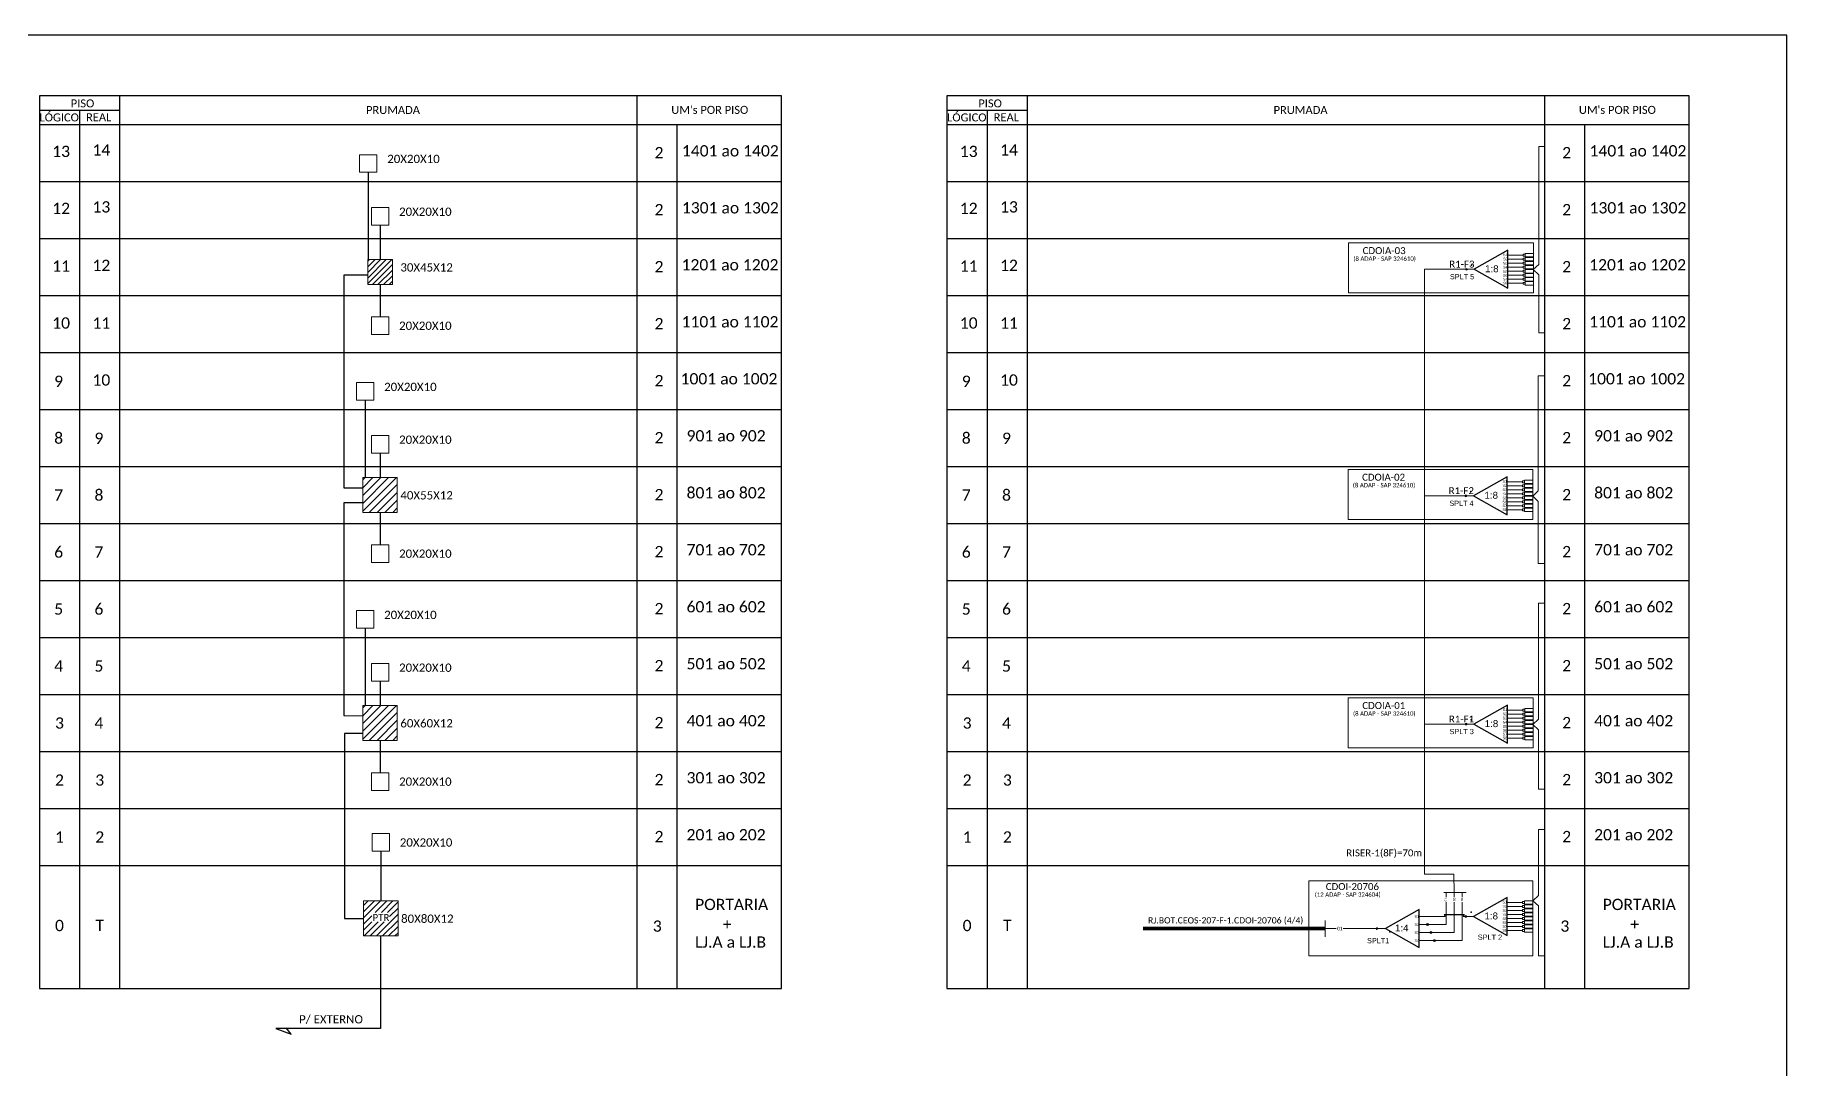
# Model space of a CAD drawing. Header units: metres. Extents: x -1286 to -445, y -500 to 94.
# Drawn here: x -949 to -445, y -203 to 94 of the extents above; entities that cross this region are included whole.
import ezdxf
from ezdxf.enums import TextEntityAlignment as Align

# ---------------------------------------------------------------- set-up
doc = ezdxf.new("R2010")
doc.units = ezdxf.units.M
doc.styles.add('ARIAL', font='arial.ttf')
doc.styles.add('WMF-Calibri0', font='calibri.ttf')

# ---------------------------------------------------------------- blocks, each defined once
blk = doc.blocks.new('SPLITTER_')
blk.add_point((0, 0))
at = {"style": 'ARIAL', "flags": 4}
blk.add_attdef('SPLT', (0, -3.26), '', height=1.5, dxfattribs=at)
blk = doc.blocks.new('SPLT_1-8_SC-APC')
at = {"color": 1}
blk.add_lwpolyline([(-7.37, -2.1), (-17.04, -7.55), (-7.37, -13), (-7.37, -2.1)], dxfattribs=at)
at = {"color": 3, "lineweight": 0}
for points in [[(-2.99, -3.51), (-7.37, -3.51)], [(-7.37, -4.66), (-2.99, -4.66)], [(-2.41, -3.02), (-2.41, -4)], [(-2.41, -3.02), (0, -3.02)], [(-2.41, -4), (0, -4)], [(-2.41, -4.17), (-2.41, -5.16)], [(-2.41, -4.17), (0, -4.17)], [(-7.37, -5.82), (-2.99, -5.82)], [(-7.37, -6.97), (-2.99, -6.97)], [(-7.37, -8.12), (-2.99, -8.12)], [(-7.37, -9.28), (-2.99, -9.28)], [(-2.41, -5.16), (0, -5.16)], [(-2.41, -5.32), (-2.41, -6.31)], [(-2.41, -5.32), (0, -5.32)], [(-2.41, -6.31), (0, -6.31)], [(-2.41, -6.48), (-2.41, -7.46)], [(-2.41, -6.48), (0, -6.48)], [(-2.41, -7.46), (0, -7.46)], [(-2.41, -7.63), (-2.41, -8.62)], [(-2.41, -7.63), (0, -7.63)], [(-2.41, -8.62), (0, -8.62)], [(-2.41, -8.78), (-2.41, -9.77)], [(-2.41, -8.78), (0, -8.78)], [(-2.41, -9.77), (0, -9.77)], [(-2.41, -9.94), (-2.41, -10.92)], [(-2.41, -9.94), (0, -9.94)], [(-7.37, -10.43), (-2.99, -10.43)], [(-7.37, -11.58), (-2.99, -11.58)], [(-2.41, -10.92), (0, -10.92)], [(-2.41, -11.09), (-2.41, -12.08)], [(-2.41, -11.09), (0, -11.09)], [(-2.41, -12.08), (0, -12.08)]]:
    blk.add_lwpolyline(points, dxfattribs=at)
for points in [[(-2.99, -3.22), (-2.41, -3.22), (-2.41, -3.8), (-2.99, -3.8)], [(-2.99, -4.38), (-2.41, -4.38), (-2.41, -4.95), (-2.99, -4.95)], [(-2.99, -5.53), (-2.41, -5.53), (-2.41, -6.1), (-2.99, -6.1)], [(-2.99, -6.68), (-2.41, -6.68), (-2.41, -7.26), (-2.99, -7.26)], [(-2.99, -7.84), (-2.41, -7.84), (-2.41, -8.41), (-2.99, -8.41)], [(-2.99, -8.99), (-2.41, -8.99), (-2.41, -9.56), (-2.99, -9.56)], [(-2.99, -10.14), (-2.41, -10.14), (-2.41, -10.72), (-2.99, -10.72)], [(-2.99, -11.3), (-2.41, -11.3), (-2.41, -11.87), (-2.99, -11.87)]]:
    blk.add_lwpolyline(points, close=True, dxfattribs=at)
at = {"color": 1, "lineweight": 0}
blk.add_lwpolyline([(-17.04, -7.55), (-19.26, -7.55)], dxfattribs=at)
at = {"color": 1, "style": 'ARIAL'}
for s, height, p in [('S1', 0.75, (-8.74, -3.78)), ('S2', 0.75, (-8.74, -4.97)), ('1:8', 2, (-13.91, -8.4)), ('S3', 0.75, (-8.74, -6.18)), ('S4', 0.75, (-8.74, -7.36)), ('S5', 0.75, (-8.74, -8.57)), ('S6', 0.75, (-8.74, -9.69)), ('S7', 0.75, (-8.74, -10.78)), ('S8', 0.75, (-8.74, -11.9))]:
    blk.add_text(s, height=height, dxfattribs=at).set_placement(p)
blk = doc.blocks.new('SPLITTER FUTURO')
blk.add_point((0, 0))
at = {"style": 'ARIAL', "text_generation_flag": 6, "flags": 4}
for tag, p, height in [('SPLT', (-6.22, -4.1), 1.5), ('INSTAL.', (-6.25, -6.09), 1.25)]:
    blk.add_attdef(tag, p, '', height=height, rotation=180, dxfattribs=at)

msp = doc.modelspace()

# ---------------------------------------------------------------- hatches: boundary and pattern name
at = {"lineweight": 0}
h = msp.add_hatch(color=3, dxfattribs=at)
h.dxf.hatch_style = 1
edge = h.paths.add_edge_path()
edge.add_arc((-537.18, 26.91), 0.242, 0, 360)
h = msp.add_hatch(color=3, dxfattribs=at)
h.dxf.hatch_style = 1
edge = h.paths.add_edge_path()
edge.add_arc((-537.34, -38.17), 0.242, 0, 360)
h = msp.add_hatch(color=3, dxfattribs=at)
h.dxf.hatch_style = 1
edge = h.paths.add_edge_path()
edge.add_arc((-537.28, -103.75), 0.242, 0, 360)
h = msp.add_hatch()
h.set_pattern_fill('ANSI31', color=1, scale=10, style=0)
h.set_pattern_definition([(45, (-1467.6277, -550.1654), (-0.8838835, 0.8838835), [])])
h.paths.add_polyline_path([(-854.15, -164.59), (-844.25, -164.59), (-844.25, -154.54), (-854.15, -154.54)])
h.paths.add_polyline_path([(-851.73, -160.55), (-846.68, -160.55), (-846.68, -157.82), (-851.73, -157.82)], flags=16)
h = msp.add_hatch(color=3)
h.dxf.hatch_style = 1
edge = h.paths.add_edge_path()
edge.add_arc((-548.36, -161.31), 0.242, 0, 360)
h = msp.add_hatch(color=3, dxfattribs=at)
h.dxf.hatch_style = 1
edge = h.paths.add_edge_path()
edge.add_arc((-537.34, -159), 0.242, 0, 360)
h = msp.add_hatch(color=3, dxfattribs=at)
h.dxf.hatch_style = 1
edge = h.paths.add_edge_path()
edge.add_arc((-562.89, -162.48), 0.256, 0, 360)
h = msp.add_hatch(color=3)
h.dxf.hatch_style = 1
edge = h.paths.add_edge_path()
edge.add_arc((-547.36, -163.61), 0.242, 0, 360)
h = msp.add_hatch(color=3)
h.dxf.hatch_style = 1
edge = h.paths.add_edge_path()
edge.add_arc((-546.36, -165.92), 0.242, 0, 360)

# ---------------------------------------------------------------- linework, layer by layer
at = {"color": 1, "linetype": 'Continuous'}
for p, q in [((-852.95, 29.22), (-852.47, 29.7)), ((-852.95, 27.61), (-850.86, 29.7)), ((-852.95, 26.01), (-849.26, 29.7)), ((-852.95, 24.4), (-847.65, 29.7)), ((-852.95, 22.8), (-846.05, 29.7)), ((-851.62, 22.52), (-845.87, 28.27)), ((-850.02, 22.52), (-845.87, 26.67)), ((-848.41, 22.52), (-845.87, 25.06)), ((-846.81, 22.52), (-845.87, 23.46)), ((-854.36, -33.6), (-853.69, -32.93)), ((-854.36, -35.84), (-851.44, -32.93)), ((-854.36, -38.09), (-849.2, -32.93)), ((-854.36, -40.33), (-846.95, -32.93)), ((-854.36, -42.58), (-844.71, -32.93)), ((-852.51, -42.97), (-844.46, -34.92)), ((-850.26, -42.97), (-844.46, -37.17)), ((-848.02, -42.97), (-844.46, -39.41)), ((-845.77, -42.97), (-844.46, -41.66)), ((-854.36, -99.09), (-853.69, -98.42)), ((-854.36, -101.33), (-851.44, -98.42)), ((-854.36, -103.58), (-849.2, -98.42)), ((-854.36, -105.82), (-846.95, -98.42)), ((-854.36, -108.07), (-844.71, -98.42)), ((-852.51, -108.46), (-844.46, -100.41)), ((-850.26, -108.46), (-844.46, -102.65)), ((-848.02, -108.46), (-844.46, -104.9)), ((-845.77, -108.46), (-844.46, -107.14))]:
    msp.add_line(p, q, dxfattribs=at)
at = {"color": 5, "lineweight": 0}
for p, q in [((-537.18, 26.91), (-549.21, 26.91)), ((-537.34, -38.17), (-549.37, -38.17)), ((-537.28, -103.75), (-549.31, -103.75))]:
    msp.add_line(p, q, dxfattribs=at)
at = {"color": 3, "lineweight": 0}
for p, q in [((-543.27, -159), (-549.36, -159)), ((-537.34, -159), (-538.16, -159))]:
    msp.add_line(p, q, dxfattribs=at)
msp.add_lwpolyline([(-1286.07, -499.81), (-445.07, -499.81), (-445.07, 94.19), (-1286.07, 94.19)], close=True)
at = {"color": 0}
for points in [[(-734.01, 76.71), (-947.32, 76.71)], [(-473.17, 76.71), (-686.48, 76.71)], [(-947.32, 72.6), (-924.18, 72.6)], [(-686.48, 72.6), (-663.33, 72.6)], [(-947.32, 68.48), (-734.01, 68.48)], [(-686.48, 68.48), (-473.17, 68.48)]]:
    msp.add_lwpolyline(points, dxfattribs=at)
for points in [[(-947.32, 76.71), (-947.32, 68.48)], [(-924.18, 68.48), (-924.18, 76.71)], [(-775.6, 76.71), (-775.6, 68.48)], [(-734.01, 68.48), (-734.01, 76.71)], [(-686.48, 76.71), (-686.48, 68.48)], [(-663.33, 68.48), (-663.33, 76.71)], [(-514.76, 76.71), (-514.76, 68.48)], [(-473.17, 68.48), (-473.17, 76.71)], [(-935.75, 72.6), (-935.75, 68.48)], [(-674.91, 72.6), (-674.91, 68.48)], [(-947.32, 68.48), (-734.01, 68.48)], [(-947.32, 68.48), (-947.32, -179.65), (-734.01, -179.65), (-734.01, 68.48)], [(-947.32, 68.48), (-734.01, 68.48)], [(-935.75, 68.48), (-935.75, -179.65)], [(-924.18, -179.65), (-924.18, 68.48)], [(-775.6, 68.48), (-775.6, -179.65)], [(-764.03, -179.65), (-764.03, 68.48)], [(-686.48, 68.48), (-473.17, 68.48)], [(-686.48, 68.48), (-686.48, -179.65), (-473.17, -179.65), (-473.17, 68.48)], [(-686.48, 68.48), (-473.17, 68.48)], [(-674.91, 68.48), (-674.91, -179.65)], [(-663.33, -179.65), (-663.33, 68.48)], [(-514.76, 68.48), (-514.76, -179.65)], [(-503.18, -179.65), (-503.18, 68.48)], [(-947.32, 52.11), (-734.01, 52.11)], [(-686.48, 52.11), (-473.17, 52.11)], [(-947.32, 35.74), (-734.01, 35.74)], [(-686.48, 35.74), (-473.17, 35.74)], [(-947.32, 19.37), (-734.01, 19.37)], [(-686.48, 19.37), (-473.17, 19.37)], [(-947.32, 3), (-734.01, 3)], [(-686.48, 3), (-473.17, 3)], [(-947.32, -13.38), (-734.01, -13.38)], [(-686.48, -13.38), (-473.17, -13.38)], [(-947.32, -29.75), (-734.01, -29.75)], [(-686.48, -29.75), (-473.17, -29.75)], [(-947.32, -46.12), (-734.01, -46.12)], [(-686.48, -46.12), (-473.17, -46.12)], [(-947.32, -62.49), (-734.01, -62.49)], [(-686.48, -62.49), (-473.17, -62.49)], [(-947.32, -78.86), (-734.01, -78.86)], [(-686.48, -78.86), (-473.17, -78.86)], [(-947.32, -95.23), (-734.01, -95.23)], [(-686.48, -95.23), (-473.17, -95.23)], [(-947.32, -111.61), (-734.01, -111.61)], [(-686.48, -111.61), (-473.17, -111.61)], [(-947.32, -127.98), (-734.01, -127.98)], [(-686.48, -127.98), (-473.17, -127.98)], [(-947.32, -144.35), (-734.01, -144.35)], [(-686.48, -144.35), (-473.17, -144.35)]]:
    msp.add_lwpolyline(points)
at = {"color": 3, "lineweight": 0}
for points in [[(-514.76, 8.69), (-516.41, 8.69), (-516.41, 25.3), (-517.98, 26.81), (-516.41, 28.32), (-516.41, 62.16), (-514.76, 62.16)], [(-514.92, -57.63), (-516.57, -57.63), (-516.57, -39.78), (-518.14, -38.27), (-516.57, -36.76), (-516.57, -3.68), (-514.92, -3.68)], [(-514.86, -122.43), (-516.51, -122.43), (-516.51, -105.36), (-518.08, -103.86), (-516.51, -102.35), (-516.51, -68.99), (-514.86, -68.99)], [(-514.86, -170.33), (-516.51, -170.33), (-516.51, -155.98), (-518.08, -154.47), (-516.51, -152.97), (-516.51, -133.99), (-514.86, -133.99)], [(-549.36, -159), (-550.74, -159)], [(-577.83, -162.48), (-574.67, -162.48)], [(-572.59, -162.48), (-562.89, -162.48)]]:
    msp.add_lwpolyline(points, dxfattribs=at)
at = {"lineweight": 0}
for points in [[(-850.34, 59.83), (-855.31, 59.83), (-855.31, 54.76), (-850.34, 54.76)], [(-846.93, 44.66), (-851.9, 44.66), (-851.9, 39.59), (-846.93, 39.59)], [(-846.93, 13.26), (-851.9, 13.26), (-851.9, 8.19), (-846.93, 8.19)], [(-851.23, -5.66), (-856.19, -5.66), (-856.19, -10.73), (-851.23, -10.73)], [(-846.93, -20.83), (-851.9, -20.83), (-851.9, -25.9), (-846.93, -25.9)], [(-846.93, -52.22), (-851.9, -52.22), (-851.9, -57.29), (-846.93, -57.29)], [(-851.23, -71.15), (-856.19, -71.15), (-856.19, -76.22), (-851.23, -76.22)], [(-846.93, -86.32), (-851.9, -86.32), (-851.9, -91.39), (-846.93, -91.39)], [(-846.93, -117.71), (-851.9, -117.71), (-851.9, -122.78), (-846.93, -122.78)], [(-846.72, -135.18), (-851.68, -135.18), (-851.68, -140.25), (-846.72, -140.25)]]:
    msp.add_lwpolyline(points, close=True, dxfattribs=at)
at = {"color": 3}
for points in [[(-852.82, 54.76), (-852.8, 29.7)], [(-849.42, 39.59), (-849.41, 29.7)], [(-852.95, 25.26), (-859.82, 25.26), (-859.82, -35.83), (-854.36, -35.84)], [(-849.41, 22.52), (-849.41, 13.26)], [(-853.71, -10.73), (-853.69, -32.93)], [(-849.42, -25.9), (-849.41, -32.93)], [(-854.57, -40.22), (-859.82, -40.22), (-859.82, -101.32), (-854.36, -101.33)], [(-849.41, -42.97), (-849.41, -52.22)], [(-853.71, -76.22), (-853.69, -98.42)], [(-849.42, -91.39), (-849.41, -98.42)], [(-854.36, -106.49), (-859.61, -106.49), (-859.61, -159.55), (-854.15, -159.57)], [(-849.41, -108.46), (-849.41, -117.71)], [(-849.2, -140.25), (-849.2, -154.54)], [(-543.57, -158.41), (-537.81, -158.41)], [(-543.57, -158.41), (-543.27, -159)], [(-537.81, -158.41), (-538.16, -159)]]:
    msp.add_lwpolyline(points, dxfattribs=at)
at = {"color": 1, "lineweight": 0}
for points in [[(-571.05, 34.46), (-517.92, 34.46), (-517.92, 20.14), (-571.05, 20.14)], [(-845.87, 29.7), (-852.95, 29.7), (-852.95, 22.52), (-845.87, 22.52)], [(-844.46, -32.93), (-854.36, -32.93), (-854.36, -42.97), (-844.46, -42.97)], [(-571.21, -30.62), (-518.08, -30.62), (-518.08, -44.94), (-571.21, -44.94)], [(-844.46, -98.42), (-854.36, -98.42), (-854.36, -108.46), (-844.46, -108.46)], [(-571.15, -96.21), (-518.02, -96.21), (-518.02, -110.52), (-571.15, -110.52)], [(-582.46, -148.81), (-518.06, -148.81), (-518.06, -170.28), (-582.46, -170.28)], [(-844.25, -154.54), (-854.15, -154.54), (-854.15, -164.59), (-844.25, -164.59)]]:
    msp.add_lwpolyline(points, close=True, dxfattribs=at)
at = {"color": 5, "lineweight": 0}
for points in [[(-540.73, -152.14), (-540.76, -146.82), (-549.21, -146.82), (-549.21, 26.91)], [(-548.13, -161.31), (-543.05, -161.31), (-543.05, -154.85)], [(-547.13, -163.61), (-540.73, -163.61), (-540.73, -154.85)], [(-546.13, -165.92), (-538.42, -165.92), (-538.42, -154.85)], [(-543.68, -152.14), (-537.22, -152.14)], [(-543.05, -152.14), (-543.05, -153.43)], [(-540.73, -152.14), (-540.73, -153.42)], [(-538.42, -152.14), (-538.42, -153.42)]]:
    msp.add_lwpolyline(points, dxfattribs=at)
at = {"color": 1, "lineweight": 0}
for points in [[(-577.83, -164.88), (-577.83, -160.16)], [(-560.41, -162.47), (-562.63, -162.47)]]:
    msp.add_lwpolyline(points, dxfattribs=at)
at = {"color": 1}
for points in [[(-550.74, -157.03), (-560.41, -162.47), (-550.74, -167.92), (-550.74, -157.03)], [(-849.26, -164.59), (-849.26, -191.21), (-879.4, -191.21)], [(-879.4, -191.21), (-874.98, -192.81)], [(-874.98, -192.81), (-876.39, -190.98)]]:
    msp.add_lwpolyline(points, dxfattribs=at)
at = {"color": 1, "lineweight": 0, "const_width": 1}
msp.add_lwpolyline([(-630.18, -162.48), (-577.83, -162.48)], dxfattribs=at)
at = {"color": 7, "lineweight": 0}
for points in [[(-550.74, -161.31), (-548.36, -161.31)], [(-550.74, -163.61), (-547.36, -163.61)], [(-550.74, -165.92), (-546.36, -165.92)]]:
    msp.add_lwpolyline(points, dxfattribs=at)
at = {"color": 3, "lineweight": 0}
for centre, radius in [((-537.18, 26.91), 0.242), ((-537.34, -38.17), 0.242), ((-537.28, -103.75), 0.242), ((-537.34, -159), 0.242), ((-562.89, -162.48), 0.256)]:
    msp.add_circle(centre, radius, dxfattribs=at)
at = {"color": 3}
for centre in [(-548.36, -161.31), (-547.36, -163.61), (-546.36, -165.92)]:
    msp.add_circle(centre, 0.242, dxfattribs=at)

# ---------------------------------------------------------------- block references
at = {"color": 3, "lineweight": 0}
for p in [(-517.92, 34.46), (-518.08, -30.62), (-518.02, -96.21), (-518.08, -151.46)]:
    msp.add_blockref('SPLT_1-8_SC-APC', p, dxfattribs=at)
at = {"lineweight": 0}
ref = msp.add_blockref('SPLITTER FUTURO', (-535.72, 28.13), dxfattribs=at)
ref.add_attrib('SPLT', 'SPLT 5', (-541.94, 24.03), dxfattribs={"height": 1.5, "rotation": 180, "style": 'ARIAL', "text_generation_flag": 6})
ref = msp.add_blockref('SPLITTER FUTURO', (-535.88, -36.95), dxfattribs=at)
ref.add_attrib('SPLT', 'SPLT 4', (-542.1, -41.05), dxfattribs={"height": 1.5, "rotation": 180, "style": 'ARIAL', "text_generation_flag": 6})
at = {"color": 1, "lineweight": 0}
ref = msp.add_blockref('SPLITTER FUTURO', (-535.82, -102.54), dxfattribs=at)
ref.add_attrib('SPLT', 'SPLT 3', (-542.04, -106.63), dxfattribs={"height": 1.5, "rotation": 180, "style": 'ARIAL', "text_generation_flag": 6})
at = {"lineweight": 0}
ref = msp.add_blockref('SPLITTER FUTURO', (-535.87, -157.79), dxfattribs=at)
ref.add_attrib('SPLT', 'SPLT 2', (-533.91, -165.71), dxfattribs={"height": 1.5, "rotation": 180, "style": 'ARIAL', "text_generation_flag": 6})
ref = msp.add_blockref('SPLITTER_', (-559.22, -163.44), dxfattribs=dict(at, xscale=-1))
ref.add_attrib('SPLT', 'SPLT1', (-565.75, -166.7), dxfattribs={"height": 1.5, "style": 'ARIAL'})

# ---------------------------------------------------------------- texts
at = {"color": 0, "style": 'WMF-Calibri0'}
for s, p in [('     PISO', (-942.36, 73.41)), ('     PISO', (-681.52, 73.41)), ('  LÓGICO', (-948.91, 69.38)), ('    REAL', (-937.15, 69.43)), ('PRUMADA', (-853.45, 71.52)), ("UM's POR PISO", (-765.71, 71.55)), ('  LÓGICO', (-688.06, 69.38)), ('    REAL', (-676.3, 69.43)), ('PRUMADA', (-592.61, 71.52)), ("UM's POR PISO", (-504.87, 71.55))]:
    msp.add_text(s, height=2.3, dxfattribs=at).set_placement(p)
at = {"color": 7, "style": 'WMF-Calibri0'}
for s, p in [('13', (-941.07, 60.78)), ('14', (-929.5, 61.2)), ('13', (-680.23, 60.78)), ('14', (-668.66, 61.2)), ('12', (-941.07, 44.41)), ('13', (-929.5, 44.83)), ('12', (-680.23, 44.41)), ('13', (-668.66, 44.83)), ('11', (-941.07, 27.82)), ('12', (-929.5, 28.04)), ('11', (-680.23, 27.82)), ('12', (-668.66, 28.04)), ('10', (-941.07, 11.48)), ('11', (-929.5, 11.45)), ('10', (-680.23, 11.48)), ('11', (-668.66, 11.45)), ('10', (-929.5, -4.89)), ('10', (-668.66, -4.89))]:
    msp.add_text(s, height=3.24, dxfattribs=at).set_placement(p, align=Align.MIDDLE_CENTER)
for s, height, p in [('1401 ao 1402', 3.24, (-762.66, 59.32)), ('1401 ao 1402', 3.24, (-501.81, 59.32)), ('20X20X10', 2.373, (-847.34, 57.43)), ('1301 ao 1302', 3.24, (-762.66, 42.95)), ('1301 ao 1302', 3.24, (-501.81, 42.95)), ('20X20X10', 2.373, (-843.93, 42.26)), ('30X45X12', 2.373, (-843.57, 26.27)), ('1201 ao 1202', 3.24, (-762.75, 26.58)), ('1201 ao 1202', 3.24, (-501.91, 26.58)), ('20X20X10', 2.373, (-843.93, 9.51)), ('1101 ao 1102', 3.24, (-762.75, 10.21)), ('1101 ao 1102', 3.24, (-501.91, 10.21)), ('1001 ao 1002', 3.24, (-763.04, -6.16)), ('1001 ao 1002', 3.24, (-502.2, -6.16)), ('20X20X10', 2.373, (-848.23, -8.06)), ('901 ao 902', 3.24, (-761.32, -22.54)), ('901 ao 902', 3.24, (-500.48, -22.54)), ('20X20X10', 2.373, (-843.93, -23.23)), ('40X55X12', 2.373, (-843.57, -39.21)), ('801 ao 802', 3.24, (-761.32, -38.91)), ('801 ao 802', 3.24, (-500.48, -38.91)), ('20X20X10', 2.373, (-843.93, -55.97)), ('701 ao 702', 3.24, (-761.32, -55.28)), ('701 ao 702', 3.24, (-500.48, -55.28)), ('601 ao 602', 3.24, (-761.32, -71.65)), ('601 ao 602', 3.24, (-500.48, -71.65)), ('20X20X10', 2.373, (-848.23, -73.55)), ('501 ao 502', 3.24, (-761.32, -88.02)), ('501 ao 502', 3.24, (-500.48, -88.02)), ('20X20X10', 2.373, (-843.93, -88.72)), ('60X60X12', 2.373, (-843.57, -104.7)), ('401 ao 402', 3.24, (-761.32, -104.39)), ('401 ao 402', 3.24, (-500.48, -104.39)), ('20X20X10', 2.373, (-843.93, -121.46)), ('301 ao 302', 3.24, (-761.32, -120.77)), ('301 ao 302', 3.24, (-500.48, -120.77)), ('201 ao 202', 3.24, (-761.32, -137.14)), ('201 ao 202', 3.24, (-500.48, -137.14)), ('20X20X10', 2.373, (-843.72, -138.93)), ('PORTARIA', 3.24, (-758.87, -157.17)), ('PORTARIA', 3.24, (-498.02, -157.17)), ('PTR', 2, (-851.56, -160.3)), ('80X80X12', 2.373, (-843.36, -160.83)), ('LJ.A a LJ.B', 3.24, (-758.87, -167.98)), ('LJ.A a LJ.B', 3.24, (-498.02, -167.98)), ('P/ EXTERNO', 2.373, (-872.68, -189.73))]:
    msp.add_text(s, height=height, dxfattribs=at).set_placement(p)
at = {"color": 1, "lineweight": 0, "style": 'WMF-Calibri0'}
for s, p in [('(8 ADAP - SAP 324610)', (-560.7, 29.34)), ('(8 ADAP - SAP 324610)', (-560.86, -35.74)), ('(8 ADAP - SAP 324610)', (-560.8, -101.33)), ('(12 ADAP - SAP 324604)', (-571.3, -153.33))]:
    msp.add_text(s, height=1.25, dxfattribs=at).set_placement(p, align=Align.CENTER)
for s, p in [('CDOIA-03', (-567.01, 31.27)), ('CDOIA-02', (-567.17, -33.82)), ('CDOIA-01', (-567.11, -99.4)), ('CDOI-20706', (-577.61, -151.41))]:
    msp.add_text(s, height=2, dxfattribs=at).set_placement(p)
at = {"color": 5, "lineweight": 0, "style": 'WMF-Calibri0'}
for s, p in [('R1-F3', (-542.12, 27.39)), ('R1-F2', (-542.28, -37.69)), ('R1-F1', (-542.22, -103.28)), ('RISER-1(8F)=70m', (-571.7, -141.74))]:
    msp.add_text(s, height=2, dxfattribs=at).set_placement(p)
at = {"lineweight": 0, "style": 'ARIAL'}
for s, p in [('01', (-543.13, -154.2)), ('02', (-540.71, -154.13)), ('03', (-538.44, -154.14))]:
    msp.add_text(s, height=0.617, rotation=90, dxfattribs=at).set_placement(p, align=Align.MIDDLE_CENTER)
at = {"color": 1, "lineweight": 0, "style": 'WMF-Calibri0'}
msp.add_text('RJ.BOT.CEOS-207-F-1.CDOI-20706 (4/4)', height=1.7898, dxfattribs=at).set_placement((-606.39, -160.12, 3.73), align=Align.MIDDLE_CENTER)
at = {"color": 1, "style": 'ARIAL'}
for s, height, p in [('S1', 0.75, (-552.11, -159.41)), ('S2', 0.75, (-552.11, -161.66)), ('1:4', 2, (-557.72, -163.32)), ('S3', 0.75, (-552.11, -164.01)), ('S4', 0.75, (-552.11, -166.27))]:
    msp.add_text(s, height=height, dxfattribs=at).set_placement(p)
at = {"lineweight": 0, "style": 'ARIAL'}
msp.add_text('01', height=1, dxfattribs=at).set_placement((-573.54, -162.48), align=Align.MIDDLE_CENTER)
at = {"color": 7, "style": 'WMF-Calibri0'}
for tag, flags, p in [('2', 4, (-769.23, 60.41)), ('2', 4, (-508.38, 60.41)), ('2', 4, (-769.23, 44.04)), ('2', 4, (-508.38, 44.04)), ('2', 4, (-769.23, 27.67)), ('2', 4, (-508.38, 27.67)), ('2', 4, (-769.23, 11.3)), ('2', 4, (-508.38, 11.3)), ('9', 4, (-941.78, -5.27)), ('2', 4, (-769.23, -5.08)), ('9', 4, (-680.94, -5.27)), ('2', 4, (-508.38, -5.08)), ('8', 4, (-941.78, -21.58)), ('9', 4, (-930.21, -21.64)), ('2', 4, (-769.23, -21.45)), ('8', 4, (-680.94, -21.58)), ('9', 4, (-669.37, -21.64)), ('2', 4, (-508.38, -21.45)), ('7', 4, (-941.78, -37.95)), ('8', 4, (-930.21, -37.95)), ('2', 4, (-769.23, -37.82)), ('7', 4, (-680.94, -37.95)), ('8', 4, (-669.37, -37.95)), ('2', 4, (-508.38, -37.82)), ('6', 4, (-941.78, -54.32)), ('7', 4, (-930.21, -54.32)), ('2', 4, (-769.23, -54.19)), ('6', 4, (-680.94, -54.32)), ('7', 4, (-669.37, -54.32)), ('2', 4, (-508.38, -54.19)), ('5', 4, (-941.78, -70.69)), ('6', 4, (-930.21, -70.69)), ('2', 4, (-769.23, -70.56)), ('5', 4, (-680.94, -70.69)), ('6', 4, (-669.37, -70.69)), ('2', 4, (-508.38, -70.56)), ('4', 4, (-941.78, -87.06)), ('5', 4, (-930.21, -87.06)), ('2', 4, (-769.23, -86.94)), ('4', 4, (-680.94, -87.06)), ('5', 4, (-669.37, -87.06)), ('2', 4, (-508.38, -86.94)), ('3', 4, (-941.54, -103.44)), ('4', 4, (-930.21, -103.44)), ('2', 4, (-769.23, -103.31)), ('3', 4, (-680.69, -103.44)), ('4', 4, (-669.37, -103.44)), ('2', 4, (-508.38, -103.31)), ('2', 4, (-941.54, -119.81)), ('3', 4, (-929.97, -119.81)), ('2', 4, (-769.23, -119.68)), ('2', 4, (-680.69, -119.81)), ('3', 4, (-669.12, -119.81)), ('2', 4, (-508.38, -119.68)), ('1', 4, (-941.54, -136.18)), ('2', 4, (-929.97, -136.16)), ('2', 4, (-769.23, -136.05)), ('1', 4, (-680.69, -136.18)), ('2', 4, (-669.12, -136.16)), ('2', 4, (-508.38, -136.05)), ('0', 4, (-941.54, -161.6)), ('T', 12, (-929.97, -161.56)), ('3', 4, (-769.74, -161.77)), ('+', 4, (-749.65, -161.25)), ('0', 4, (-680.69, -161.6)), ('T', 12, (-669.12, -161.56)), ('3', 4, (-508.9, -161.77)), ('+', 4, (-488.8, -161.25))]:
    msp.add_attdef(tag, text='XX', height=3.24, dxfattribs=dict(at, flags=flags)).set_placement(p, align=Align.MIDDLE_CENTER)

doc.saveas('drawing.dxf')
